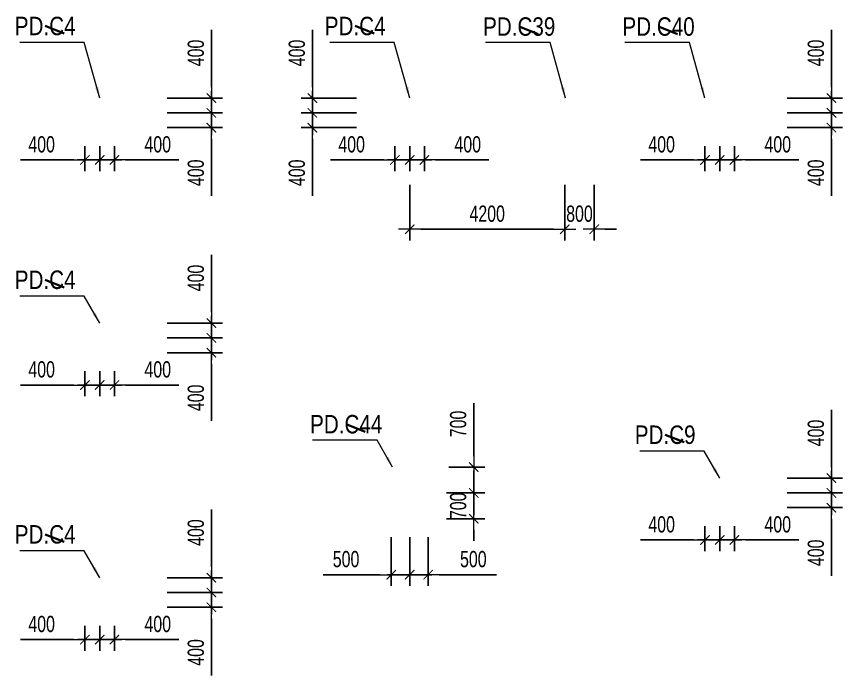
# Model space of a CAD drawing. Header units: millimetres. Extents: x -259680 to 286077, y -1281 to 94455.
# Drawn here: x 95146 to 117527, y 23251 to 41111 of the extents above; entities that cross this region are included whole.
import ezdxf
from ezdxf.enums import TextEntityAlignment as Align

# ---------------------------------------------------------------- set-up
doc = ezdxf.new("R2010")
doc.units = ezdxf.units.MM
doc.layers.get('Defpoints').update_dxf_attribs({"color": 151, "lineweight": 9})
for name, color, linetype, lineweight in [('$0$C1', 20, 'Continuous', 35), ('$1$NDC_S_ANNO', 7, 'Continuous', 20), ('$1$NDC_S_DIM', 1, 'Continuous', 15), ('NDC_S_DIM', 1, 'Continuous', 15)]:
    doc.layers.add(name, color=color, linetype=linetype, lineweight=lineweight)
doc.styles.add('$1$NDC_DIM', font='', dxfattribs={"width": 0.75})
doc.styles.add('$2$ARIAL', font='arial.ttf', dxfattribs={"width": 0.8})
doc.styles.add('NDC_DIM', font='', dxfattribs={"width": 0.75})
doc.styles.get('$1$NDC_DIM').set_extended_font_data('Dotum')
doc.styles.get('NDC_DIM').set_extended_font_data('Dotum')
doc.dimstyles.new('$0$NDC_dim_150', dxfattribs={"dimscale": 150, "dimtxt": 2.2, "dimasz": 1.5, "dimexe": 1.5, "dimexo": 2.5, "dimgap": 1, "dimtad": 1, "dimdec": 0, "dimzin": 0, "dimdsep": 46, "dimtxsty": '$1$NDC_DIM', "dimblk": '$1$DIMMARK', "dimcen": 0.09, "dimdle": 1.2, "dimclrd": 1, "dimclre": 1, "dimclrt": 3, "dimadec": 0, "dimazin": 0, "dimtfac": 1, "dimtdec": 0, "dimtix": 1, "dimtofl": 0, "dimtmove": 0, "dimatfit": 3, "dimfxl": 6, "dimfxlon": 1, "dimtolj": 1, "dimtzin": 0, "dimarcsym": 0})
doc.dimstyles.new('$1$NDC_dim_iso', dxfattribs={"dimtxt": 2.2, "dimasz": 1, "dimexe": 1.5, "dimexo": 2.5, "dimgap": 1, "dimtad": 1, "dimdec": 0, "dimzin": 0, "dimdsep": 46, "dimtxsty": '$1$NDC_DIM', "dimblk": '$1$DIMMARK', "dimcen": 0.09, "dimdle": 1.2, "dimclrd": 1, "dimclre": 1, "dimclrt": 3, "dimadec": 0, "dimazin": 0, "dimtfac": 1, "dimtdec": 0, "dimtix": 1, "dimtofl": 0, "dimtmove": 0, "dimatfit": 3, "dimfxl": 6, "dimfxlon": 1, "dimtolj": 1, "dimtzin": 0, "dimarcsym": 0})
doc.dimstyles.new('NDC_dim_200', dxfattribs={"dimscale": 200, "dimtxt": 2.2, "dimasz": 1.5, "dimexe": 1.5, "dimexo": 2.5, "dimgap": 1, "dimtad": 1, "dimdec": 0, "dimzin": 0, "dimdsep": 46, "dimtxsty": 'NDC_DIM', "dimblk": 'DIMMARK', "dimcen": 0.09, "dimdle": 1.2, "dimclrd": 1, "dimclre": 1, "dimclrt": 3, "dimadec": 0, "dimazin": 0, "dimtfac": 1, "dimtdec": 0, "dimtix": 1, "dimtofl": 0, "dimtmove": 0, "dimatfit": 3, "dimfxl": 6, "dimfxlon": 1, "dimtolj": 1, "dimtzin": 0, "dimarcsym": 0})

# ---------------------------------------------------------------- blocks, each defined once
blk = doc.blocks.new('$1$DIMMARK')
at = {"layer": '$1$NDC_S_DIM', "color": 1}
blk.add_line((-1.5, 0), (1, 0), dxfattribs=at)
at = {"layer": '$1$NDC_S_DIM', "color": 2, "const_width": 0.1}
blk.add_lwpolyline([(-0.424, -0.424), (0.424, 0.424)], dxfattribs=at)
blk = doc.blocks.new('DIMMARK')
at = {"layer": 'NDC_S_DIM', "color": 1}
blk.add_line((-1.5, 0), (1, 0), dxfattribs=at)
at = {"layer": 'NDC_S_DIM', "color": 2, "const_width": 0.1}
blk.add_lwpolyline([(-0.424, -0.424), (0.424, 0.424)], dxfattribs=at)
blk = doc.blocks.new('*D398')
at = {"layer": 'Defpoints', "color": 0, "ltscale": 100, "transparency": 16777216}
for p in [(97400, 25100), (97800, 25100), (97800, 24224)]:
    blk.add_point(p, dxfattribs=at)
at = {"layer": 'NDC_S_DIM', "color": 1, "lineweight": -2, "ltscale": 100, "transparency": 16777216}
for p, q in [((97400, 24600), (97400, 23924)), ((97800, 24600), (97800, 23924)), ((97100, 24224), (96800, 24224)), ((98100, 24224), (99545, 24224))]:
    blk.add_line(p, q, dxfattribs=at)
at = {"layer": 'NDC_S_DIM', "color": 1, "lineweight": -2, "ltscale": 100, "transparency": 16777216, "xscale": 300, "yscale": 300, "zscale": 300}
blk.add_blockref('DIMMARK', (97400, 24224), dxfattribs=at)
at = {"layer": 'NDC_S_DIM', "color": 1, "lineweight": -2, "ltscale": 100, "transparency": 16777216, "xscale": 300, "yscale": 300, "zscale": 300, "rotation": 180}
blk.add_blockref('DIMMARK', (97800, 24224), dxfattribs=at)
at = {"layer": 'NDC_S_DIM', "color": 3, "ltscale": 100, "transparency": 16777216, "insert": (98973, 24645), "char_height": 440, "attachment_point": 5, "style": 'NDC_DIM'}
blk.add_mtext('\\A1;400', dxfattribs=at)
blk = doc.blocks.new('*D399')
at = {"layer": 'Defpoints', "color": 0, "ltscale": 100, "transparency": 16777216}
for p in [(97000, 25100), (97400, 25100), (97400, 24224)]:
    blk.add_point(p, dxfattribs=at)
at = {"layer": 'NDC_S_DIM', "color": 1, "lineweight": -2, "ltscale": 100, "transparency": 16777216}
for p, q in [((97000, 24600), (97000, 23924)), ((97400, 24600), (97400, 23924)), ((96700, 24224), (95255, 24224)), ((97700, 24224), (98000, 24224))]:
    blk.add_line(p, q, dxfattribs=at)
at = {"layer": 'NDC_S_DIM', "color": 1, "lineweight": -2, "ltscale": 100, "transparency": 16777216, "xscale": 300, "yscale": 300, "zscale": 300}
blk.add_blockref('DIMMARK', (97000, 24224), dxfattribs=at)
at = {"layer": 'NDC_S_DIM', "color": 1, "lineweight": -2, "ltscale": 100, "transparency": 16777216, "xscale": 300, "yscale": 300, "zscale": 300, "rotation": 180}
blk.add_blockref('DIMMARK', (97400, 24224), dxfattribs=at)
at = {"layer": 'NDC_S_DIM', "color": 3, "ltscale": 100, "transparency": 16777216, "insert": (95827, 24645), "char_height": 440, "attachment_point": 5, "style": 'NDC_DIM'}
blk.add_mtext('\\A1;400', dxfattribs=at)
blk = doc.blocks.new('*D400')
at = {"layer": 'Defpoints', "color": 0, "ltscale": 100, "transparency": 16777216}
for p in [(97800, 25900), (100427, 25900), (97800, 25500)]:
    blk.add_point(p, dxfattribs=at)
at = {"layer": 'NDC_S_DIM', "color": 1, "lineweight": -2, "ltscale": 100, "transparency": 16777216}
for p, q in [((100427, 26200), (100427, 27749)), ((99227, 25900), (100727, 25900)), ((99227, 25500), (100727, 25500)), ((100427, 25200), (100427, 24900))]:
    blk.add_line(p, q, dxfattribs=at)
at = {"layer": 'NDC_S_DIM', "color": 1, "lineweight": -2, "ltscale": 100, "transparency": 16777216, "xscale": 300, "yscale": 300, "zscale": 300}
for p, rotation in [((100427, 25900), 270), ((100427, 25500), 90)]:
    blk.add_blockref('DIMMARK', p, dxfattribs=dict(at, rotation=rotation))
at = {"layer": 'NDC_S_DIM', "color": 3, "ltscale": 100, "transparency": 16777216, "insert": (100007, 27124), "char_height": 440, "attachment_point": 5, "rotation": 90, "style": 'NDC_DIM'}
blk.add_mtext('\\A1;400', dxfattribs=at)
blk = doc.blocks.new('*D401')
at = {"layer": 'Defpoints', "color": 0, "ltscale": 100, "transparency": 16777216}
for p in [(97800, 25500), (100427, 25500), (97800, 25100)]:
    blk.add_point(p, dxfattribs=at)
at = {"layer": 'NDC_S_DIM', "color": 1, "lineweight": -2, "ltscale": 100, "transparency": 16777216}
for p, q in [((100427, 25800), (100427, 26100)), ((99227, 25500), (100727, 25500)), ((99227, 25100), (100727, 25100)), ((100427, 24800), (100427, 23251))]:
    blk.add_line(p, q, dxfattribs=at)
at = {"layer": 'NDC_S_DIM', "color": 1, "lineweight": -2, "ltscale": 100, "transparency": 16777216, "xscale": 300, "yscale": 300, "zscale": 300}
for p, rotation in [((100427, 25500), 270), ((100427, 25100), 90)]:
    blk.add_blockref('DIMMARK', p, dxfattribs=dict(at, rotation=rotation))
at = {"layer": 'NDC_S_DIM', "color": 3, "ltscale": 100, "transparency": 16777216, "insert": (100007, 23876), "char_height": 440, "attachment_point": 5, "rotation": 90, "style": 'NDC_DIM'}
blk.add_mtext('\\A1;400', dxfattribs=at)
blk = doc.blocks.new('*D410')
at = {"layer": 'Defpoints', "color": 0, "ltscale": 100, "transparency": 16777216}
for p in [(97400, 32000), (97800, 32000), (97800, 31124)]:
    blk.add_point(p, dxfattribs=at)
at = {"layer": 'NDC_S_DIM', "color": 1, "lineweight": -2, "ltscale": 100, "transparency": 16777216}
for p, q in [((97400, 31500), (97400, 30824)), ((97800, 31500), (97800, 30824)), ((97100, 31124), (96800, 31124)), ((98100, 31124), (99545, 31124))]:
    blk.add_line(p, q, dxfattribs=at)
at = {"layer": 'NDC_S_DIM', "color": 1, "lineweight": -2, "ltscale": 100, "transparency": 16777216, "xscale": 300, "yscale": 300, "zscale": 300}
blk.add_blockref('DIMMARK', (97400, 31124), dxfattribs=at)
at = {"layer": 'NDC_S_DIM', "color": 1, "lineweight": -2, "ltscale": 100, "transparency": 16777216, "xscale": 300, "yscale": 300, "zscale": 300, "rotation": 180}
blk.add_blockref('DIMMARK', (97800, 31124), dxfattribs=at)
at = {"layer": 'NDC_S_DIM', "color": 3, "ltscale": 100, "transparency": 16777216, "insert": (98973, 31545), "char_height": 440, "attachment_point": 5, "style": 'NDC_DIM'}
blk.add_mtext('\\A1;400', dxfattribs=at)
blk = doc.blocks.new('*D411')
at = {"layer": 'Defpoints', "color": 0, "ltscale": 100, "transparency": 16777216}
for p in [(97000, 32000), (97400, 32000), (97400, 31124)]:
    blk.add_point(p, dxfattribs=at)
at = {"layer": 'NDC_S_DIM', "color": 1, "lineweight": -2, "ltscale": 100, "transparency": 16777216}
for p, q in [((97000, 31500), (97000, 30824)), ((97400, 31500), (97400, 30824)), ((96700, 31124), (95255, 31124)), ((97700, 31124), (98000, 31124))]:
    blk.add_line(p, q, dxfattribs=at)
at = {"layer": 'NDC_S_DIM', "color": 1, "lineweight": -2, "ltscale": 100, "transparency": 16777216, "xscale": 300, "yscale": 300, "zscale": 300}
blk.add_blockref('DIMMARK', (97000, 31124), dxfattribs=at)
at = {"layer": 'NDC_S_DIM', "color": 1, "lineweight": -2, "ltscale": 100, "transparency": 16777216, "xscale": 300, "yscale": 300, "zscale": 300, "rotation": 180}
blk.add_blockref('DIMMARK', (97400, 31124), dxfattribs=at)
at = {"layer": 'NDC_S_DIM', "color": 3, "ltscale": 100, "transparency": 16777216, "insert": (95827, 31545), "char_height": 440, "attachment_point": 5, "style": 'NDC_DIM'}
blk.add_mtext('\\A1;400', dxfattribs=at)
blk = doc.blocks.new('*D412')
at = {"layer": 'Defpoints', "color": 0, "ltscale": 100, "transparency": 16777216}
for p in [(97800, 32800), (100427, 32800), (97800, 32400)]:
    blk.add_point(p, dxfattribs=at)
at = {"layer": 'NDC_S_DIM', "color": 1, "lineweight": -2, "ltscale": 100, "transparency": 16777216}
for p, q in [((100427, 33100), (100427, 34649)), ((99227, 32800), (100727, 32800)), ((99227, 32400), (100727, 32400)), ((100427, 32100), (100427, 31800))]:
    blk.add_line(p, q, dxfattribs=at)
at = {"layer": 'NDC_S_DIM', "color": 1, "lineweight": -2, "ltscale": 100, "transparency": 16777216, "xscale": 300, "yscale": 300, "zscale": 300}
for p, rotation in [((100427, 32800), 270), ((100427, 32400), 90)]:
    blk.add_blockref('DIMMARK', p, dxfattribs=dict(at, rotation=rotation))
at = {"layer": 'NDC_S_DIM', "color": 3, "ltscale": 100, "transparency": 16777216, "insert": (100007, 34024), "char_height": 440, "attachment_point": 5, "rotation": 90, "style": 'NDC_DIM'}
blk.add_mtext('\\A1;400', dxfattribs=at)
blk = doc.blocks.new('*D413')
at = {"layer": 'Defpoints', "color": 0, "ltscale": 100, "transparency": 16777216}
for p in [(97800, 32400), (100427, 32400), (97800, 32000)]:
    blk.add_point(p, dxfattribs=at)
at = {"layer": 'NDC_S_DIM', "color": 1, "lineweight": -2, "ltscale": 100, "transparency": 16777216}
for p, q in [((100427, 32700), (100427, 33000)), ((99227, 32400), (100727, 32400)), ((99227, 32000), (100727, 32000)), ((100427, 31700), (100427, 30151))]:
    blk.add_line(p, q, dxfattribs=at)
at = {"layer": 'NDC_S_DIM', "color": 1, "lineweight": -2, "ltscale": 100, "transparency": 16777216, "xscale": 300, "yscale": 300, "zscale": 300}
for p, rotation in [((100427, 32400), 270), ((100427, 32000), 90)]:
    blk.add_blockref('DIMMARK', p, dxfattribs=dict(at, rotation=rotation))
at = {"layer": 'NDC_S_DIM', "color": 3, "ltscale": 100, "transparency": 16777216, "insert": (100007, 30776), "char_height": 440, "attachment_point": 5, "rotation": 90, "style": 'NDC_DIM'}
blk.add_mtext('\\A1;400', dxfattribs=at)
blk = doc.blocks.new('*D466')
at = {"layer": 'Defpoints', "color": 0, "ltscale": 100, "transparency": 16777216}
for p in [(97400, 38100), (97800, 38100), (97800, 37224)]:
    blk.add_point(p, dxfattribs=at)
at = {"layer": 'NDC_S_DIM', "color": 1, "lineweight": -2, "ltscale": 100, "transparency": 16777216}
for p, q in [((97400, 37600), (97400, 36924)), ((97800, 37600), (97800, 36924)), ((97100, 37224), (96800, 37224)), ((98100, 37224), (99545, 37224))]:
    blk.add_line(p, q, dxfattribs=at)
at = {"layer": 'NDC_S_DIM', "color": 1, "lineweight": -2, "ltscale": 100, "transparency": 16777216, "xscale": 300, "yscale": 300, "zscale": 300}
blk.add_blockref('DIMMARK', (97400, 37224), dxfattribs=at)
at = {"layer": 'NDC_S_DIM', "color": 1, "lineweight": -2, "ltscale": 100, "transparency": 16777216, "xscale": 300, "yscale": 300, "zscale": 300, "rotation": 180}
blk.add_blockref('DIMMARK', (97800, 37224), dxfattribs=at)
at = {"layer": 'NDC_S_DIM', "color": 3, "ltscale": 100, "transparency": 16777216, "insert": (98973, 37645), "char_height": 440, "attachment_point": 5, "style": 'NDC_DIM'}
blk.add_mtext('\\A1;400', dxfattribs=at)
blk = doc.blocks.new('*D467')
at = {"layer": 'Defpoints', "color": 0, "ltscale": 100, "transparency": 16777216}
for p in [(97000, 38100), (97400, 38100), (97400, 37224)]:
    blk.add_point(p, dxfattribs=at)
at = {"layer": 'NDC_S_DIM', "color": 1, "lineweight": -2, "ltscale": 100, "transparency": 16777216}
for p, q in [((97000, 37600), (97000, 36924)), ((97400, 37600), (97400, 36924)), ((96700, 37224), (95255, 37224)), ((97700, 37224), (98000, 37224))]:
    blk.add_line(p, q, dxfattribs=at)
at = {"layer": 'NDC_S_DIM', "color": 1, "lineweight": -2, "ltscale": 100, "transparency": 16777216, "xscale": 300, "yscale": 300, "zscale": 300}
blk.add_blockref('DIMMARK', (97000, 37224), dxfattribs=at)
at = {"layer": 'NDC_S_DIM', "color": 1, "lineweight": -2, "ltscale": 100, "transparency": 16777216, "xscale": 300, "yscale": 300, "zscale": 300, "rotation": 180}
blk.add_blockref('DIMMARK', (97400, 37224), dxfattribs=at)
at = {"layer": 'NDC_S_DIM', "color": 3, "ltscale": 100, "transparency": 16777216, "insert": (95827, 37645), "char_height": 440, "attachment_point": 5, "style": 'NDC_DIM'}
blk.add_mtext('\\A1;400', dxfattribs=at)
blk = doc.blocks.new('*D468')
at = {"layer": 'Defpoints', "color": 0, "ltscale": 100, "transparency": 16777216}
for p in [(97800, 38900), (100427, 38900), (97800, 38500)]:
    blk.add_point(p, dxfattribs=at)
at = {"layer": 'NDC_S_DIM', "color": 1, "lineweight": -2, "ltscale": 100, "transparency": 16777216}
for p, q in [((100427, 39200), (100427, 40749)), ((99227, 38900), (100727, 38900)), ((99227, 38500), (100727, 38500)), ((100427, 38200), (100427, 37900))]:
    blk.add_line(p, q, dxfattribs=at)
at = {"layer": 'NDC_S_DIM', "color": 1, "lineweight": -2, "ltscale": 100, "transparency": 16777216, "xscale": 300, "yscale": 300, "zscale": 300}
for p, rotation in [((100427, 38900), 270), ((100427, 38500), 90)]:
    blk.add_blockref('DIMMARK', p, dxfattribs=dict(at, rotation=rotation))
at = {"layer": 'NDC_S_DIM', "color": 3, "ltscale": 100, "transparency": 16777216, "insert": (100007, 40124), "char_height": 440, "attachment_point": 5, "rotation": 90, "style": 'NDC_DIM'}
blk.add_mtext('\\A1;400', dxfattribs=at)
blk = doc.blocks.new('*D469')
at = {"layer": 'Defpoints', "color": 0, "ltscale": 100, "transparency": 16777216}
for p in [(97800, 38500), (100427, 38500), (97800, 38100)]:
    blk.add_point(p, dxfattribs=at)
at = {"layer": 'NDC_S_DIM', "color": 1, "lineweight": -2, "ltscale": 100, "transparency": 16777216}
for p, q in [((100427, 38800), (100427, 39100)), ((99227, 38500), (100727, 38500)), ((99227, 38100), (100727, 38100)), ((100427, 37800), (100427, 36251))]:
    blk.add_line(p, q, dxfattribs=at)
at = {"layer": 'NDC_S_DIM', "color": 1, "lineweight": -2, "ltscale": 100, "transparency": 16777216, "xscale": 300, "yscale": 300, "zscale": 300}
for p, rotation in [((100427, 38500), 270), ((100427, 38100), 90)]:
    blk.add_blockref('DIMMARK', p, dxfattribs=dict(at, rotation=rotation))
at = {"layer": 'NDC_S_DIM', "color": 3, "ltscale": 100, "transparency": 16777216, "insert": (100007, 36876), "char_height": 440, "attachment_point": 5, "rotation": 90, "style": 'NDC_DIM'}
blk.add_mtext('\\A1;400', dxfattribs=at)
blk = doc.blocks.new('*D470')
at = {"layer": 'Defpoints', "color": 0, "ltscale": 100, "transparency": 16777216}
for p in [(105800, 38100), (106200, 38100), (106200, 37224)]:
    blk.add_point(p, dxfattribs=at)
at = {"layer": 'NDC_S_DIM', "color": 1, "lineweight": -2, "ltscale": 100, "transparency": 16777216}
for p, q in [((105800, 37600), (105800, 36924)), ((106200, 37600), (106200, 36924)), ((105500, 37224), (105200, 37224)), ((106500, 37224), (107945, 37224))]:
    blk.add_line(p, q, dxfattribs=at)
at = {"layer": 'NDC_S_DIM', "color": 1, "lineweight": -2, "ltscale": 100, "transparency": 16777216, "xscale": 300, "yscale": 300, "zscale": 300}
blk.add_blockref('DIMMARK', (105800, 37224), dxfattribs=at)
at = {"layer": 'NDC_S_DIM', "color": 1, "lineweight": -2, "ltscale": 100, "transparency": 16777216, "xscale": 300, "yscale": 300, "zscale": 300, "rotation": 180}
blk.add_blockref('DIMMARK', (106200, 37224), dxfattribs=at)
at = {"layer": 'NDC_S_DIM', "color": 3, "ltscale": 100, "transparency": 16777216, "insert": (107373, 37645), "char_height": 440, "attachment_point": 5, "style": 'NDC_DIM'}
blk.add_mtext('\\A1;400', dxfattribs=at)
blk = doc.blocks.new('*D471')
at = {"layer": 'Defpoints', "color": 0, "ltscale": 100, "transparency": 16777216}
for p in [(105400, 38100), (105800, 38100), (105800, 37224)]:
    blk.add_point(p, dxfattribs=at)
at = {"layer": 'NDC_S_DIM', "color": 1, "lineweight": -2, "ltscale": 100, "transparency": 16777216}
for p, q in [((105400, 37600), (105400, 36924)), ((105800, 37600), (105800, 36924)), ((105100, 37224), (103655, 37224)), ((106100, 37224), (106400, 37224))]:
    blk.add_line(p, q, dxfattribs=at)
at = {"layer": 'NDC_S_DIM', "color": 1, "lineweight": -2, "ltscale": 100, "transparency": 16777216, "xscale": 300, "yscale": 300, "zscale": 300}
blk.add_blockref('DIMMARK', (105400, 37224), dxfattribs=at)
at = {"layer": 'NDC_S_DIM', "color": 1, "lineweight": -2, "ltscale": 100, "transparency": 16777216, "xscale": 300, "yscale": 300, "zscale": 300, "rotation": 180}
blk.add_blockref('DIMMARK', (105800, 37224), dxfattribs=at)
at = {"layer": 'NDC_S_DIM', "color": 3, "ltscale": 100, "transparency": 16777216, "insert": (104227, 37645), "char_height": 440, "attachment_point": 5, "style": 'NDC_DIM'}
blk.add_mtext('\\A1;400', dxfattribs=at)
blk = doc.blocks.new('*D478')
at = {"layer": 'Defpoints', "color": 0, "ltscale": 100, "transparency": 16777216}
for p in [(114200, 38100), (114600, 38100), (114600, 37224)]:
    blk.add_point(p, dxfattribs=at)
at = {"layer": 'NDC_S_DIM', "color": 1, "lineweight": -2, "ltscale": 100, "transparency": 16777216}
for p, q in [((114200, 37600), (114200, 36924)), ((114600, 37600), (114600, 36924)), ((113900, 37224), (113600, 37224)), ((114900, 37224), (116345, 37224))]:
    blk.add_line(p, q, dxfattribs=at)
at = {"layer": 'NDC_S_DIM', "color": 1, "lineweight": -2, "ltscale": 100, "transparency": 16777216, "xscale": 300, "yscale": 300, "zscale": 300}
blk.add_blockref('DIMMARK', (114200, 37224), dxfattribs=at)
at = {"layer": 'NDC_S_DIM', "color": 1, "lineweight": -2, "ltscale": 100, "transparency": 16777216, "xscale": 300, "yscale": 300, "zscale": 300, "rotation": 180}
blk.add_blockref('DIMMARK', (114600, 37224), dxfattribs=at)
at = {"layer": 'NDC_S_DIM', "color": 3, "ltscale": 100, "transparency": 16777216, "insert": (115773, 37645), "char_height": 440, "attachment_point": 5, "style": 'NDC_DIM'}
blk.add_mtext('\\A1;400', dxfattribs=at)
blk = doc.blocks.new('*D479')
at = {"layer": 'Defpoints', "color": 0, "ltscale": 100, "transparency": 16777216}
for p in [(113800, 38100), (114200, 38100), (114200, 37224)]:
    blk.add_point(p, dxfattribs=at)
at = {"layer": 'NDC_S_DIM', "color": 1, "lineweight": -2, "ltscale": 100, "transparency": 16777216}
for p, q in [((113800, 37600), (113800, 36924)), ((114200, 37600), (114200, 36924)), ((113500, 37224), (112055, 37224)), ((114500, 37224), (114800, 37224))]:
    blk.add_line(p, q, dxfattribs=at)
at = {"layer": 'NDC_S_DIM', "color": 1, "lineweight": -2, "ltscale": 100, "transparency": 16777216, "xscale": 300, "yscale": 300, "zscale": 300}
blk.add_blockref('DIMMARK', (113800, 37224), dxfattribs=at)
at = {"layer": 'NDC_S_DIM', "color": 1, "lineweight": -2, "ltscale": 100, "transparency": 16777216, "xscale": 300, "yscale": 300, "zscale": 300, "rotation": 180}
blk.add_blockref('DIMMARK', (114200, 37224), dxfattribs=at)
at = {"layer": 'NDC_S_DIM', "color": 3, "ltscale": 100, "transparency": 16777216, "insert": (112627, 37645), "char_height": 440, "attachment_point": 5, "style": 'NDC_DIM'}
blk.add_mtext('\\A1;400', dxfattribs=at)
blk = doc.blocks.new('*D480')
at = {"layer": 'Defpoints', "color": 0, "ltscale": 100, "transparency": 16777216}
for p in [(114600, 38900), (117227, 38900), (114600, 38500)]:
    blk.add_point(p, dxfattribs=at)
at = {"layer": 'NDC_S_DIM', "color": 1, "lineweight": -2, "ltscale": 100, "transparency": 16777216}
for p, q in [((117227, 39200), (117227, 40749)), ((116027, 38900), (117527, 38900)), ((116027, 38500), (117527, 38500)), ((117227, 38200), (117227, 37900))]:
    blk.add_line(p, q, dxfattribs=at)
at = {"layer": 'NDC_S_DIM', "color": 1, "lineweight": -2, "ltscale": 100, "transparency": 16777216, "xscale": 300, "yscale": 300, "zscale": 300}
for p, rotation in [((117227, 38900), 270), ((117227, 38500), 90)]:
    blk.add_blockref('DIMMARK', p, dxfattribs=dict(at, rotation=rotation))
at = {"layer": 'NDC_S_DIM', "color": 3, "ltscale": 100, "transparency": 16777216, "insert": (116807, 40124), "char_height": 440, "attachment_point": 5, "rotation": 90, "style": 'NDC_DIM'}
blk.add_mtext('\\A1;400', dxfattribs=at)
blk = doc.blocks.new('*D481')
at = {"layer": 'Defpoints', "color": 0, "ltscale": 100, "transparency": 16777216}
for p in [(114600, 38500), (117227, 38500), (114600, 38100)]:
    blk.add_point(p, dxfattribs=at)
at = {"layer": 'NDC_S_DIM', "color": 1, "lineweight": -2, "ltscale": 100, "transparency": 16777216}
for p, q in [((117227, 38800), (117227, 39100)), ((116027, 38500), (117527, 38500)), ((116027, 38100), (117527, 38100)), ((117227, 37800), (117227, 36251))]:
    blk.add_line(p, q, dxfattribs=at)
at = {"layer": 'NDC_S_DIM', "color": 1, "lineweight": -2, "ltscale": 100, "transparency": 16777216, "xscale": 300, "yscale": 300, "zscale": 300}
for p, rotation in [((117227, 38500), 270), ((117227, 38100), 90)]:
    blk.add_blockref('DIMMARK', p, dxfattribs=dict(at, rotation=rotation))
at = {"layer": 'NDC_S_DIM', "color": 3, "ltscale": 100, "transparency": 16777216, "insert": (116807, 36876), "char_height": 440, "attachment_point": 5, "rotation": 90, "style": 'NDC_DIM'}
blk.add_mtext('\\A1;400', dxfattribs=at)
blk = doc.blocks.new('*D864')
at = {"layer": 'Defpoints', "color": 0, "ltscale": 100, "transparency": 16777216}
for p in [(105300, 27500), (105800, 27500), (105300, 25983)]:
    blk.add_point(p, dxfattribs=at)
at = {"layer": 'NDC_S_DIM', "color": 1, "lineweight": -2, "ltscale": 100, "transparency": 16777216}
for p, q in [((105300, 27000), (105300, 25683)), ((105800, 27000), (105800, 25683)), ((105000, 25983), (103451, 25983)), ((106100, 25983), (106400, 25983))]:
    blk.add_line(p, q, dxfattribs=at)
at = {"layer": 'NDC_S_DIM', "color": 1, "lineweight": -2, "ltscale": 100, "transparency": 16777216, "xscale": 300, "yscale": 300, "zscale": 300}
blk.add_blockref('DIMMARK', (105300, 25983), dxfattribs=at)
at = {"layer": 'NDC_S_DIM', "color": 1, "lineweight": -2, "ltscale": 100, "transparency": 16777216, "xscale": 300, "yscale": 300, "zscale": 300, "rotation": 180}
blk.add_blockref('DIMMARK', (105800, 25983), dxfattribs=at)
at = {"layer": 'NDC_S_DIM', "color": 3, "ltscale": 100, "transparency": 16777216, "insert": (104076, 26403), "char_height": 440, "attachment_point": 5, "style": 'NDC_DIM'}
blk.add_mtext('\\A1;500', dxfattribs=at)
blk = doc.blocks.new('*D865')
at = {"layer": 'Defpoints', "color": 0, "ltscale": 100, "transparency": 16777216}
for p in [(105800, 27500), (106300, 27500), (106300, 25983)]:
    blk.add_point(p, dxfattribs=at)
at = {"layer": 'NDC_S_DIM', "color": 1, "lineweight": -2, "ltscale": 100, "transparency": 16777216}
for p, q in [((105800, 27000), (105800, 25683)), ((106300, 27000), (106300, 25683)), ((105500, 25983), (105200, 25983)), ((106600, 25983), (108149, 25983))]:
    blk.add_line(p, q, dxfattribs=at)
at = {"layer": 'NDC_S_DIM', "color": 1, "lineweight": -2, "ltscale": 100, "transparency": 16777216, "xscale": 300, "yscale": 300, "zscale": 300}
blk.add_blockref('DIMMARK', (105800, 25983), dxfattribs=at)
at = {"layer": 'NDC_S_DIM', "color": 1, "lineweight": -2, "ltscale": 100, "transparency": 16777216, "xscale": 300, "yscale": 300, "zscale": 300, "rotation": 180}
blk.add_blockref('DIMMARK', (106300, 25983), dxfattribs=at)
at = {"layer": 'NDC_S_DIM', "color": 3, "ltscale": 100, "transparency": 16777216, "insert": (107524, 26403), "char_height": 440, "attachment_point": 5, "style": 'NDC_DIM'}
blk.add_mtext('\\A1;500', dxfattribs=at)
blk = doc.blocks.new('*D866')
at = {"layer": 'Defpoints', "color": 0, "ltscale": 100, "transparency": 16777216}
for p in [(106300, 28200), (106300, 27500), (107535, 27500)]:
    blk.add_point(p, dxfattribs=at)
at = {"layer": 'NDC_S_DIM', "color": 1, "lineweight": -2, "ltscale": 100, "transparency": 16777216}
for p, q in [((107535, 28500), (107535, 28800)), ((106800, 28200), (107835, 28200)), ((106800, 27500), (107835, 27500)), ((107535, 27200), (107535, 26900))]:
    blk.add_line(p, q, dxfattribs=at)
at = {"layer": 'NDC_S_DIM', "color": 1, "lineweight": -2, "ltscale": 100, "transparency": 16777216, "xscale": 300, "yscale": 300, "zscale": 300}
for p, rotation in [((107535, 28200), 270), ((107535, 27500), 90)]:
    blk.add_blockref('DIMMARK', p, dxfattribs=dict(at, rotation=rotation))
at = {"layer": 'NDC_S_DIM', "color": 3, "ltscale": 100, "transparency": 16777216, "insert": (107115, 27850), "char_height": 440, "attachment_point": 5, "rotation": 90, "style": 'NDC_DIM'}
blk.add_mtext('\\A1;700', dxfattribs=at)
blk = doc.blocks.new('*D867')
at = {"layer": 'Defpoints', "color": 0, "ltscale": 100, "transparency": 16777216}
for p in [(106360, 28900), (107535, 28900), (106360, 28200)]:
    blk.add_point(p, dxfattribs=at)
at = {"layer": 'NDC_S_DIM', "color": 1, "lineweight": -2, "ltscale": 100, "transparency": 16777216}
for p, q in [((107535, 29200), (107535, 30635)), ((106860, 28900), (107835, 28900)), ((106860, 28200), (107835, 28200)), ((107535, 27900), (107535, 27600))]:
    blk.add_line(p, q, dxfattribs=at)
at = {"layer": 'NDC_S_DIM', "color": 1, "lineweight": -2, "ltscale": 100, "transparency": 16777216, "xscale": 300, "yscale": 300, "zscale": 300}
for p, rotation in [((107535, 28900), 270), ((107535, 28200), 90)]:
    blk.add_blockref('DIMMARK', p, dxfattribs=dict(at, rotation=rotation))
at = {"layer": 'NDC_S_DIM', "color": 3, "ltscale": 100, "transparency": 16777216, "insert": (107115, 30068), "char_height": 440, "attachment_point": 5, "rotation": 90, "style": 'NDC_DIM'}
blk.add_mtext('\\A1;700', dxfattribs=at)
blk = doc.blocks.new('*D876')
at = {"layer": 'Defpoints', "color": 0, "ltscale": 100, "transparency": 16777216}
for p in [(114200, 27800), (114600, 27800), (114600, 26924)]:
    blk.add_point(p, dxfattribs=at)
at = {"layer": 'NDC_S_DIM', "color": 1, "lineweight": -2, "ltscale": 100, "transparency": 16777216}
for p, q in [((114200, 27300), (114200, 26624)), ((114600, 27300), (114600, 26624)), ((113900, 26924), (113600, 26924)), ((114900, 26924), (116345, 26924))]:
    blk.add_line(p, q, dxfattribs=at)
at = {"layer": 'NDC_S_DIM', "color": 1, "lineweight": -2, "ltscale": 100, "transparency": 16777216, "xscale": 300, "yscale": 300, "zscale": 300}
blk.add_blockref('DIMMARK', (114200, 26924), dxfattribs=at)
at = {"layer": 'NDC_S_DIM', "color": 1, "lineweight": -2, "ltscale": 100, "transparency": 16777216, "xscale": 300, "yscale": 300, "zscale": 300, "rotation": 180}
blk.add_blockref('DIMMARK', (114600, 26924), dxfattribs=at)
at = {"layer": 'NDC_S_DIM', "color": 3, "ltscale": 100, "transparency": 16777216, "insert": (115773, 27345), "char_height": 440, "attachment_point": 5, "style": 'NDC_DIM'}
blk.add_mtext('\\A1;400', dxfattribs=at)
blk = doc.blocks.new('*D877')
at = {"layer": 'Defpoints', "color": 0, "ltscale": 100, "transparency": 16777216}
for p in [(113800, 27800), (114200, 27800), (114200, 26924)]:
    blk.add_point(p, dxfattribs=at)
at = {"layer": 'NDC_S_DIM', "color": 1, "lineweight": -2, "ltscale": 100, "transparency": 16777216}
for p, q in [((113800, 27300), (113800, 26624)), ((114200, 27300), (114200, 26624)), ((113500, 26924), (112055, 26924)), ((114500, 26924), (114800, 26924))]:
    blk.add_line(p, q, dxfattribs=at)
at = {"layer": 'NDC_S_DIM', "color": 1, "lineweight": -2, "ltscale": 100, "transparency": 16777216, "xscale": 300, "yscale": 300, "zscale": 300}
blk.add_blockref('DIMMARK', (113800, 26924), dxfattribs=at)
at = {"layer": 'NDC_S_DIM', "color": 1, "lineweight": -2, "ltscale": 100, "transparency": 16777216, "xscale": 300, "yscale": 300, "zscale": 300, "rotation": 180}
blk.add_blockref('DIMMARK', (114200, 26924), dxfattribs=at)
at = {"layer": 'NDC_S_DIM', "color": 3, "ltscale": 100, "transparency": 16777216, "insert": (112627, 27345), "char_height": 440, "attachment_point": 5, "style": 'NDC_DIM'}
blk.add_mtext('\\A1;400', dxfattribs=at)
blk = doc.blocks.new('*D878')
at = {"layer": 'Defpoints', "color": 0, "ltscale": 100, "transparency": 16777216}
for p in [(114600, 28600), (117227, 28600), (114600, 28200)]:
    blk.add_point(p, dxfattribs=at)
at = {"layer": 'NDC_S_DIM', "color": 1, "lineweight": -2, "ltscale": 100, "transparency": 16777216}
for p, q in [((117227, 28900), (117227, 30449)), ((116027, 28600), (117527, 28600)), ((116027, 28200), (117527, 28200)), ((117227, 27900), (117227, 27600))]:
    blk.add_line(p, q, dxfattribs=at)
at = {"layer": 'NDC_S_DIM', "color": 1, "lineweight": -2, "ltscale": 100, "transparency": 16777216, "xscale": 300, "yscale": 300, "zscale": 300}
for p, rotation in [((117227, 28600), 270), ((117227, 28200), 90)]:
    blk.add_blockref('DIMMARK', p, dxfattribs=dict(at, rotation=rotation))
at = {"layer": 'NDC_S_DIM', "color": 3, "ltscale": 100, "transparency": 16777216, "insert": (116807, 29824), "char_height": 440, "attachment_point": 5, "rotation": 90, "style": 'NDC_DIM'}
blk.add_mtext('\\A1;400', dxfattribs=at)
blk = doc.blocks.new('*D879')
at = {"layer": 'Defpoints', "color": 0, "ltscale": 100, "transparency": 16777216}
for p in [(114600, 28200), (117227, 28200), (114600, 27800)]:
    blk.add_point(p, dxfattribs=at)
at = {"layer": 'NDC_S_DIM', "color": 1, "lineweight": -2, "ltscale": 100, "transparency": 16777216}
for p, q in [((117227, 28500), (117227, 28800)), ((116027, 28200), (117527, 28200)), ((116027, 27800), (117527, 27800)), ((117227, 27500), (117227, 25951))]:
    blk.add_line(p, q, dxfattribs=at)
at = {"layer": 'NDC_S_DIM', "color": 1, "lineweight": -2, "ltscale": 100, "transparency": 16777216, "xscale": 300, "yscale": 300, "zscale": 300}
for p, rotation in [((117227, 28200), 270), ((117227, 27800), 90)]:
    blk.add_blockref('DIMMARK', p, dxfattribs=dict(at, rotation=rotation))
at = {"layer": 'NDC_S_DIM', "color": 3, "ltscale": 100, "transparency": 16777216, "insert": (116807, 26576), "char_height": 440, "attachment_point": 5, "rotation": 90, "style": 'NDC_DIM'}
blk.add_mtext('\\A1;400', dxfattribs=at)
blk = doc.blocks.new('*D1043')
at = {"layer": 'Defpoints', "color": 0, "ltscale": 100, "transparency": 16777216}
for p in [(110000, 38100), (110800, 38100), (110800, 35345)]:
    blk.add_point(p, dxfattribs=at)
at = {"layer": 'NDC_S_DIM', "color": 1, "lineweight": -2, "ltscale": 100, "transparency": 16777216}
for p, q in [((110000, 36545), (110000, 35045)), ((110800, 36545), (110800, 35045)), ((109700, 35345), (109400, 35345)), ((111100, 35345), (111400, 35345))]:
    blk.add_line(p, q, dxfattribs=at)
at = {"layer": 'NDC_S_DIM', "color": 1, "lineweight": -2, "ltscale": 100, "transparency": 16777216, "xscale": 300, "yscale": 300, "zscale": 300}
blk.add_blockref('DIMMARK', (110000, 35345), dxfattribs=at)
at = {"layer": 'NDC_S_DIM', "color": 1, "lineweight": -2, "ltscale": 100, "transparency": 16777216, "xscale": 300, "yscale": 300, "zscale": 300, "rotation": 180}
blk.add_blockref('DIMMARK', (110800, 35345), dxfattribs=at)
at = {"layer": 'NDC_S_DIM', "color": 3, "ltscale": 100, "transparency": 16777216, "insert": (110400, 35765), "char_height": 440, "attachment_point": 5, "style": 'NDC_DIM'}
blk.add_mtext('\\A1;800', dxfattribs=at)
blk = doc.blocks.new('*D1044')
at = {"layer": 'Defpoints', "color": 0, "ltscale": 100, "transparency": 16777216}
for p in [(105800, 38100), (110000, 38100), (105800, 35345)]:
    blk.add_point(p, dxfattribs=at)
at = {"layer": 'NDC_S_DIM', "color": 1, "lineweight": -2, "ltscale": 100, "transparency": 16777216}
for p, q in [((105800, 36545), (105800, 35045)), ((110000, 36545), (110000, 35045)), ((109700, 35345), (106100, 35345))]:
    blk.add_line(p, q, dxfattribs=at)
at = {"layer": 'NDC_S_DIM', "color": 1, "lineweight": -2, "ltscale": 100, "transparency": 16777216, "xscale": 300, "yscale": 300, "zscale": 300, "rotation": 180}
blk.add_blockref('DIMMARK', (105800, 35345), dxfattribs=at)
at = {"layer": 'NDC_S_DIM', "color": 1, "lineweight": -2, "ltscale": 100, "transparency": 16777216, "xscale": 300, "yscale": 300, "zscale": 300}
blk.add_blockref('DIMMARK', (110000, 35345), dxfattribs=at)
at = {"layer": 'NDC_S_DIM', "color": 3, "ltscale": 100, "transparency": 16777216, "insert": (107900, 35765), "char_height": 440, "attachment_point": 5, "style": 'NDC_DIM'}
blk.add_mtext('\\A1;4200', dxfattribs=at)
blk = doc.blocks.new('*D1182')
at = {"layer": 'Defpoints', "color": 0, "ltscale": 100, "transparency": 16777216}
for p in [(103163, 38900), (105400, 38900), (105400, 38500)]:
    blk.add_point(p, dxfattribs=at)
at = {"layer": 'NDC_S_DIM', "color": 1, "lineweight": -2, "ltscale": 100, "transparency": 16777216}
for p, q in [((103163, 39200), (103163, 40749)), ((104363, 38900), (102863, 38900)), ((104363, 38500), (102863, 38500)), ((103163, 38200), (103163, 37900))]:
    blk.add_line(p, q, dxfattribs=at)
at = {"layer": 'NDC_S_DIM', "color": 1, "lineweight": -2, "ltscale": 100, "transparency": 16777216, "xscale": 300, "yscale": 300, "zscale": 300}
for p, rotation in [((103163, 38900), 270), ((103163, 38500), 90)]:
    blk.add_blockref('DIMMARK', p, dxfattribs=dict(at, rotation=rotation))
at = {"layer": 'NDC_S_DIM', "color": 3, "ltscale": 100, "transparency": 16777216, "insert": (102743, 40124), "char_height": 440, "attachment_point": 5, "rotation": 90, "style": 'NDC_DIM'}
blk.add_mtext('\\A1;400', dxfattribs=at)
blk = doc.blocks.new('*D1183')
at = {"layer": 'Defpoints', "color": 0, "ltscale": 100, "transparency": 16777216}
for p in [(103163, 38500), (105400, 38500), (105400, 38100)]:
    blk.add_point(p, dxfattribs=at)
at = {"layer": 'NDC_S_DIM', "color": 1, "lineweight": -2, "ltscale": 100, "transparency": 16777216}
for p, q in [((103163, 38800), (103163, 39100)), ((104363, 38500), (102863, 38500)), ((104363, 38100), (102863, 38100)), ((103163, 37800), (103163, 36251))]:
    blk.add_line(p, q, dxfattribs=at)
at = {"layer": 'NDC_S_DIM', "color": 1, "lineweight": -2, "ltscale": 100, "transparency": 16777216, "xscale": 300, "yscale": 300, "zscale": 300}
for p, rotation in [((103163, 38500), 270), ((103163, 38100), 90)]:
    blk.add_blockref('DIMMARK', p, dxfattribs=dict(at, rotation=rotation))
at = {"layer": 'NDC_S_DIM', "color": 3, "ltscale": 100, "transparency": 16777216, "insert": (102743, 36876), "char_height": 440, "attachment_point": 5, "rotation": 90, "style": 'NDC_DIM'}
blk.add_mtext('\\A1;400', dxfattribs=at)
blk = doc.blocks.new('*U220')
at = {"layer": '$1$NDC_S_ANNO', "ltscale": 0.8, "style": '$2$ARIAL', "width": 0.8}
blk.add_attdef('TEN', text='', height=2.5, dxfattribs=at).set_placement((-2.58, 1.03), align=Align.MIDDLE_CENTER)
at = {"layer": '$1$NDC_S_ANNO', "ltscale": 0.8, "style": '$2$ARIAL', "width": 0.8, "flags": 1}
blk.add_attdef('CHU_THICH', text='', height=2.5, dxfattribs=at).set_placement((0, 0), align=Align.MIDDLE_CENTER)
at = {"layer": 'Defpoints'}
blk.add_leader([(0, 0), (-2.58, 1.03)], dimstyle='$1$NDC_dim_iso', override={"dimgap": 0.625, "dimtad": 0}, dxfattribs=at)
blk = doc.blocks.new('$0$co t check')
at = {"layer": '$0$C1', "xscale": 200, "yscale": 200, "zscale": 200}
for p, values in [((94398, 40649), {'TEN': 'PD.C4'}), ((102798, 40649), {'TEN': 'PD.C4'}), ((107243, 40634), {'TEN': 'PD.C39'}), ((111019, 40634), {'TEN': 'PD.C40'}), ((94398, 33771), {'TEN': 'PD.C4'}), ((102555, 29856), {'TEN': 'PD.C44'}), ((111198, 29571), {'TEN': 'PD.C9'}), ((94398, 26871), {'TEN': 'PD.C4'})]:
    blk.add_blockref('*U220', p, dxfattribs=at).add_auto_attribs(values)
at = {"layer": '$0$C1'}
for points in [[(95359, 38900), (94942, 40410), (93193, 40410)], [(103759, 38900), (103342, 40410), (101593, 40410)], [(107983, 38900), (107566, 40410), (105817, 40410)], [(111759, 38900), (111342, 40410), (109593, 40410)], [(95359, 32800), (94942, 33532), (93193, 33532)], [(103296, 28900), (102878, 29632), (101129, 29632)], [(112159, 28600), (111742, 29332), (109993, 29332)], [(95359, 25900), (94942, 26632), (93193, 26632)]]:
    blk.add_leader(points, dimstyle='$0$NDC_dim_150', override={"dimasz": 2, "dimgap": 1, "dimtad": 0}, dxfattribs=at)

msp = doc.modelspace()

# ---------------------------------------------------------------- block references
at = {"layer": '$1$NDC_S_DIM'}
msp.add_blockref('$0$co t check', (2040.6, 0), dxfattribs=at)

# ---------------------------------------------------------------- dimensions: what is measured, and where the dimension line sits
at = {"layer": 'NDC_S_DIM', "ltscale": 100}
for base, p1, p2, picture, middle in [((100426.7, 38900), (97800, 38500), (97800, 38900), '*D468', (100426.7, 40124.3)), ((103163.3, 38900), (105400, 38500), (105400, 38900), '*D1182', (103163.3, 40124.3)), ((117226.7, 38900), (114600, 38500), (114600, 38900), '*D480', (117226.7, 40124.3)), ((100426.7, 38500), (97800, 38100), (97800, 38500), '*D469', (100426.7, 36875.7)), ((103163.3, 38500), (105400, 38100), (105400, 38500), '*D1183', (103163.3, 36875.7)), ((117226.7, 38500), (114600, 38100), (114600, 38500), '*D481', (117226.7, 36875.7)), ((100426.7, 32800), (97800, 32400), (97800, 32800), '*D412', (100426.7, 34024.3)), ((100426.7, 32400), (97800, 32000), (97800, 32400), '*D413', (100426.7, 30775.7)), ((107534.9, 28900), (106360, 28200), (106360, 28900), '*D867', (107534.9, 30067.6)), ((117226.7, 28600), (114600, 28200), (114600, 28600), '*D878', (117226.7, 29824.3)), ((117226.7, 28200), (114600, 27800), (114600, 28200), '*D879', (117226.7, 26575.7)), ((100426.7, 25900), (97800, 25500), (97800, 25900), '*D400', (100426.7, 27124.3)), ((100426.7, 25500), (97800, 25100), (97800, 25500), '*D401', (100426.7, 23875.7))]:
    dim = msp.add_linear_dim(base=base, p1=p1, p2=p2, angle=90, dimstyle='NDC_dim_200', dxfattribs=at)
    dim.commit()
    dim.dimension.update_dxf_attribs({"geometry": picture, "text_midpoint": middle, "dimtype": 160})
for base, p1, p2, picture, middle in [((97400, 37224.4), (97000, 38100), (97400, 38100), '*D467', (95827.5, 37224.4)), ((97800, 37224.4), (97400, 38100), (97800, 38100), '*D466', (98972.5, 37224.4)), ((105800, 37224.4), (105400, 38100), (105800, 38100), '*D471', (104227.5, 37224.4)), ((106200, 37224.4), (105800, 38100), (106200, 38100), '*D470', (107372.5, 37224.4)), ((114200, 37224.4), (113800, 38100), (114200, 38100), '*D479', (112627.5, 37224.4)), ((114600, 37224.4), (114200, 38100), (114600, 38100), '*D478', (115772.5, 37224.4)), ((97400, 31124.4), (97000, 32000), (97400, 32000), '*D411', (95827.5, 31124.4)), ((97800, 31124.4), (97400, 32000), (97800, 32000), '*D410', (98972.5, 31124.4)), ((114200, 26924.4), (113800, 27800), (114200, 27800), '*D877', (112627.5, 26924.4)), ((114600, 26924.4), (114200, 27800), (114600, 27800), '*D876', (115772.5, 26924.4)), ((105300, 25982.9), (105800, 27500), (105300, 27500), '*D864', (104075.7, 25982.9)), ((106300, 25982.9), (105800, 27500), (106300, 27500), '*D865', (107524.3, 25982.9)), ((97400, 24224.4), (97000, 25100), (97400, 25100), '*D399', (95827.5, 24224.4)), ((97800, 24224.4), (97400, 25100), (97800, 25100), '*D398', (98972.5, 24224.4))]:
    dim = msp.add_linear_dim(base=base, p1=p1, p2=p2, dimstyle='NDC_dim_200', dxfattribs=at)
    dim.commit()
    dim.dimension.update_dxf_attribs({"geometry": picture, "text_midpoint": middle, "dimtype": 160})
for base, p2, picture, middle in [((105800, 35345.3), (105800, 38100), '*D1044', (107900, 35765.3)), ((110800, 35345.3), (110800, 38100), '*D1043', (110400, 35765.3))]:
    dim = msp.add_linear_dim(base=base, p1=(110000, 38100), p2=p2, dimstyle='NDC_dim_200', dxfattribs=at)
    dim.commit()
    dim.dimension.update_dxf_attribs({"geometry": picture, "text_midpoint": middle})
dim = msp.add_linear_dim(base=(107534.9, 27500), p1=(106300, 28200), p2=(106300, 27500), angle=90, dimstyle='NDC_dim_200', dxfattribs=at)
dim.commit()
dim.dimension.update_dxf_attribs({"geometry": '*D866', "text_midpoint": (107114.6, 27850)})

doc.saveas('drawing.dxf')
